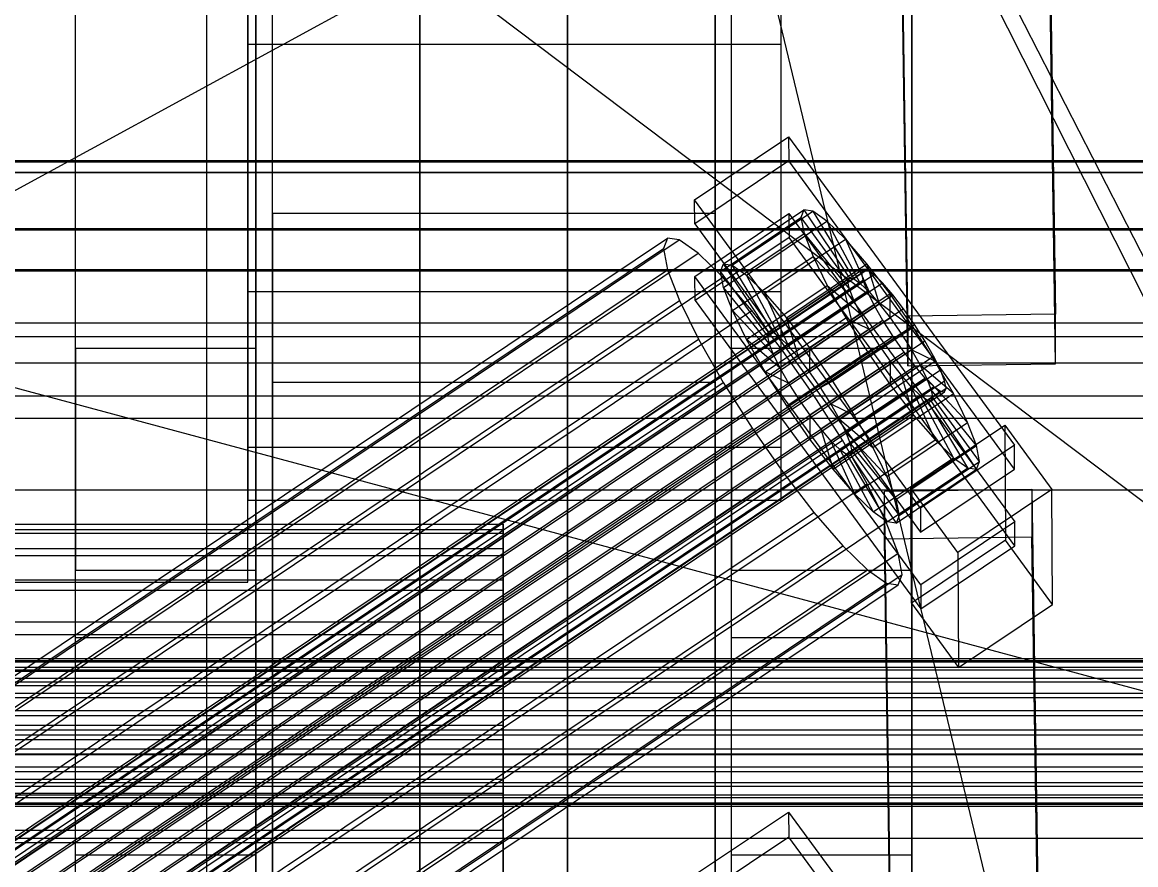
# Model space of a CAD drawing. Header units: millimetres. Extents: x -1970 to 34302, y -80068 to 6837.
# Drawn here: x 252.5 to 388.3, y -34484.4 to -34381.7 of the extents above; entities that cross this region are included whole.
import ezdxf

# ---------------------------------------------------------------- set-up
doc = ezdxf.new("R2010")
doc.units = ezdxf.units.MM
for name, color, linetype, lineweight in [('COTAS_O', 1, 'Continuous', 0), ('frontal_briquetadora', 7, 'Continuous', 0), ('frontal_C01', 7, 'Continuous', 0), ('frontal_C02', 7, 'Continuous', 0), ('frontal_dos-mix', 7, 'Continuous', 0), ('frontal_mezcladora', 7, 'Continuous', 0), ('frontal_tolva', 7, 'Continuous', 0), ('frontal_tolva-C01', 7, 'Continuous', 0)]:
    doc.layers.add(name, color=color, linetype=linetype, lineweight=lineweight)
doc.dimstyles.new('R19_100', dxfattribs={"dimtxt": 250, "dimasz": 150, "dimexe": 150, "dimexo": 80, "dimgap": 100, "dimtad": 1, "dimtih": 1, "dimtoh": 1, "dimdsep": 46, "dimcen": 0.09, "dimadec": 0, "dimazin": 0, "dimtfac": 1, "dimtdec": 4, "dimtofl": 0, "dimtmove": 0, "dimatfit": 3, "dimfxl": 1, "dimtolj": 1, "dimtzin": 0, "dimarcsym": 0})

# ---------------------------------------------------------------- blocks, each defined once
blk = doc.blocks.new('*D35')
at = {"layer": 'COTAS_O', "color": 0, "lineweight": -2, "transparency": 16777216}
for p, q in [((-1725, -34320), (-1725, -33550)), ((1725, -34320), (1725, -33550)), ((-1575, -33700), (1575, -33700))]:
    blk.add_line(p, q, dxfattribs=at)
at = {"layer": 'COTAS_O', "color": 0, "transparency": 16777216}
for points in [[(-1575, -33675), (-1575, -33725), (-1725, -33700)], [(1575, -33675), (1575, -33725), (1725, -33700)]]:
    blk.add_solid(points, dxfattribs=at)
at = {"layer": 'Defpoints', "color": 0, "transparency": 16777216}
for p in [(1725, -33700), (-1725, -34400), (1725, -34400)]:
    blk.add_point(p, dxfattribs=at)
blk = doc.blocks.new('*D39')
at = {"layer": 'COTAS_O', "color": 0, "lineweight": -2, "transparency": 16777216}
for p, q in [((-650, -34820), (-650, -34050)), ((650, -34820), (650, -34050)), ((-500, -34200), (500, -34200))]:
    blk.add_line(p, q, dxfattribs=at)
at = {"layer": 'COTAS_O', "color": 0, "transparency": 16777216}
for points in [[(-500, -34175), (-500, -34225), (-650, -34200)], [(500, -34175), (500, -34225), (650, -34200)]]:
    blk.add_solid(points, dxfattribs=at)
at = {"layer": 'Defpoints', "color": 0, "transparency": 16777216}
for p in [(650, -34200), (-650, -34900), (650, -34900)]:
    blk.add_point(p, dxfattribs=at)

msp = doc.modelspace()

# ---------------------------------------------------------------- linework, layer by layer
at = {"layer": 'frontal_briquetadora'}
for p, q in [((210, -33820), (416.55, -34680)), ((210, -34060), (430, -34490)), ((210, -34060), (430, -34496)), ((430, -34471), (210, -34305)), ((430, -34305), (222, -34418.333)), ((210, -34407), (452, -34407)), ((222, -34418.333), (418, -34418.333)), ((418, -34471), (222, -34418.333)), ((210, -34471), (430, -34471)), ((430, -34471), (222, -34471)), ((418, -34471), (222, -34471))]:
    msp.add_line(p, q, dxfattribs=at)
at = {"layer": 'frontal_C01'}
for p, q in [((375.644, -34224.284), (378.512, -34417.284)), ((360.514, -34417.526), (357.646, -34224.526)), ((360.514, -34423.614), (357.646, -34230.614)), ((378.512, -34423.372), (375.644, -34230.372)), ((-425, -34411.836), (425, -34411.836)), ((378.512, -34417.284), (360.514, -34417.526)), ((360.514, -34417.526), (360.514, -34423.614)), ((378.512, -34423.372), (378.512, -34417.284)), ((425, -34423.267), (-425, -34423.267)), ((360.514, -34423.614), (378.512, -34423.372)), ((425, -34427.299), (-425, -34427.299)), ((-425, -34438.729), (425, -34438.729)), ((334.501, -34485.696), (345.969, -34478.043)), ((345.969, -34478.043), (345.981, -34481.087)), ((345.969, -34478.043), (373.501, -34515.487)), ((-450, -34481.223), (450, -34481.223)), ((345.981, -34481.087), (334.513, -34488.74)), ((373.513, -34518.531), (345.981, -34481.087))]:
    msp.add_line(p, q, dxfattribs=at)
at = {"layer": 'frontal_C02'}
for p, q in [((334.501, -34403.366), (345.969, -34395.683)), ((345.969, -34395.683), (345.981, -34398.606)), ((345.969, -34395.683), (373.501, -34433.276)), ((345.981, -34398.606), (334.513, -34406.289)), ((373.513, -34436.198), (345.981, -34398.606)), ((334.513, -34406.289), (334.501, -34403.366)), ((362.033, -34440.959), (334.501, -34403.366)), ((338.005, -34411.158), (347.835, -34404.572)), ((339.088, -34411.305), (348.918, -34404.719)), ((347.835, -34404.572), (347.47, -34405.502)), ((348.918, -34404.719), (347.835, -34404.572)), ((347.835, -34404.572), (353.378, -34412.893)), ((350.645, -34405.934), (348.918, -34404.719)), ((348.918, -34404.719), (353.892, -34412.963)), ((334.539, -34412.719), (346.008, -34405.035)), ((337.64, -34412.088), (347.47, -34405.502)), ((340.816, -34412.52), (350.645, -34405.934)), ((346.008, -34405.035), (346.02, -34407.958)), ((346.008, -34405.035), (373.539, -34442.628)), ((347.47, -34405.502), (353.205, -34413.334)), ((347.47, -34405.502), (347.847, -34407.446)), ((352.899, -34408.133), (350.645, -34405.934)), ((350.645, -34405.934), (354.71, -34413.538)), ((334.513, -34406.289), (362.045, -34443.882)), ((338.017, -34414.032), (347.847, -34407.446)), ((347.847, -34407.446), (353.384, -34414.255)), ((347.847, -34407.446), (348.941, -34410.272)), ((146.872, -34531.511), (331.181, -34408.027)), ((148.32, -34531.708), (332.629, -34408.224)), ((331.181, -34408.027), (330.692, -34409.271)), ((332.629, -34408.224), (331.181, -34408.027)), ((334.938, -34409.848), (332.629, -34408.224)), ((346.02, -34407.958), (334.551, -34415.641)), ((343.069, -34414.719), (352.899, -34408.133)), ((373.551, -34445.551), (346.02, -34407.958)), ((355.525, -34411.167), (352.899, -34408.133)), ((352.899, -34408.133), (355.777, -34414.58)), ((146.383, -34532.755), (330.692, -34409.271)), ((150.629, -34533.332), (334.938, -34409.848)), ((330.692, -34409.271), (331.197, -34411.87)), ((337.95, -34412.788), (334.938, -34409.848)), ((339.111, -34416.858), (348.941, -34410.272)), ((348.941, -34410.272), (353.902, -34415.593)), ((348.941, -34410.272), (350.678, -34413.787)), ((337.64, -34412.088), (338.005, -34411.158)), ((343.549, -34419.479), (338.005, -34411.158)), ((338.005, -34411.158), (339.088, -34411.305)), ((344.062, -34419.549), (339.088, -34411.305)), ((339.088, -34411.305), (340.816, -34412.52)), ((345.695, -34417.753), (355.525, -34411.167)), ((358.345, -34414.83), (355.525, -34411.167)), ((355.525, -34411.167), (357.021, -34416.017)), ((141.045, -34555.478), (354.844, -34412.236)), ((141.218, -34555.037), (355.017, -34411.796)), ((141.731, -34555.107), (355.53, -34411.865)), ((142.549, -34555.682), (356.348, -34412.441)), ((146.887, -34535.354), (331.197, -34411.87)), ((153.641, -34536.272), (337.95, -34412.788)), ((331.197, -34411.87), (332.659, -34415.648)), ((334.551, -34415.641), (334.539, -34412.719)), ((362.071, -34450.312), (334.539, -34412.719)), ((343.376, -34419.92), (337.64, -34412.088)), ((338.017, -34414.032), (337.64, -34412.088)), ((341.461, -34416.844), (337.95, -34412.788)), ((344.88, -34420.124), (340.816, -34412.52)), ((340.816, -34412.52), (343.069, -34414.719)), ((353.378, -34412.893), (343.549, -34419.479)), ((353.892, -34412.963), (344.062, -34419.549)), ((353.205, -34413.334), (353.378, -34412.893)), ((353.378, -34412.893), (353.892, -34412.963)), ((353.892, -34412.963), (354.71, -34413.538)), ((355.017, -34411.796), (354.844, -34412.236)), ((354.844, -34412.236), (355.022, -34413.157)), ((355.53, -34411.865), (355.017, -34411.796)), ((356.348, -34412.441), (355.53, -34411.865)), ((357.415, -34413.483), (356.348, -34412.441)), ((141.224, -34556.399), (355.022, -34413.157)), ((143.617, -34556.724), (357.415, -34413.483)), ((343.554, -34420.841), (338.017, -34414.032)), ((339.111, -34416.858), (338.017, -34414.032)), ((340.848, -34420.373), (350.678, -34413.787)), ((353.205, -34413.334), (343.376, -34419.92)), ((353.384, -34414.255), (343.554, -34420.841)), ((354.71, -34413.538), (344.88, -34420.124)), ((350.678, -34413.787), (354.725, -34417.258)), ((350.678, -34413.787), (352.938, -34417.751)), ((353.384, -34414.255), (353.205, -34413.334)), ((353.902, -34415.593), (353.384, -34414.255)), ((354.71, -34413.538), (355.777, -34414.58)), ((355.022, -34413.157), (355.541, -34414.496)), ((358.659, -34414.92), (357.415, -34413.483)), ((141.742, -34557.737), (355.541, -34414.496)), ((144.861, -34558.161), (358.659, -34414.92)), ((148.35, -34539.132), (332.659, -34415.648)), ((332.659, -34415.648), (334.981, -34420.346)), ((334.551, -34415.641), (362.083, -34453.234)), ((345.947, -34421.166), (343.069, -34414.719)), ((343.069, -34414.719), (345.695, -34417.753)), ((353.902, -34415.593), (344.073, -34422.179)), ((355.777, -34414.58), (345.947, -34421.166)), ((358.345, -34414.83), (348.515, -34421.415)), ((354.725, -34417.258), (353.902, -34415.593)), ((355.541, -34414.496), (356.363, -34416.161)), ((355.777, -34414.58), (357.021, -34416.017)), ((358.357, -34417.752), (358.345, -34414.83)), ((361.166, -34418.87), (358.345, -34414.83)), ((359.995, -34416.655), (358.659, -34414.92)), ((142.565, -34559.402), (356.363, -34416.161)), ((359.995, -34416.655), (146.196, -34559.896)), ((157.152, -34540.328), (341.461, -34416.844)), ((344.073, -34422.179), (339.111, -34416.858)), ((340.848, -34420.373), (339.111, -34416.858)), ((345.231, -34421.74), (341.461, -34416.844)), ((357.021, -34416.017), (347.191, -34422.603)), ((356.363, -34416.161), (357.434, -34418.039)), ((357.021, -34416.017), (358.357, -34417.752)), ((361.332, -34418.568), (359.995, -34416.655)), ((143.635, -34561.28), (357.434, -34418.039)), ((343.108, -34424.337), (352.938, -34417.751)), ((354.725, -34417.258), (344.895, -34423.844)), ((347.191, -34422.603), (345.695, -34417.753)), ((345.695, -34417.753), (348.515, -34421.415)), ((348.527, -34424.338), (358.357, -34417.752)), ((352.938, -34417.751), (355.796, -34419.136)), ((352.938, -34417.751), (355.569, -34421.895)), ((355.796, -34419.136), (354.725, -34417.258)), ((357.434, -34418.039), (358.68, -34420.001)), ((358.357, -34417.752), (359.693, -34419.666)), ((147.533, -34561.81), (361.332, -34418.568)), ((343.549, -34419.479), (343.376, -34419.92)), ((344.062, -34419.549), (343.549, -34419.479)), ((344.88, -34420.124), (344.062, -34419.549)), ((355.796, -34419.136), (345.966, -34425.722)), ((359.693, -34419.666), (349.863, -34426.252)), ((351.336, -34425.456), (361.166, -34418.87)), ((357.042, -34421.099), (355.796, -34419.136)), ((361.166, -34418.87), (359.693, -34419.666)), ((359.693, -34419.666), (360.939, -34421.629)), ((363.797, -34423.014), (361.166, -34418.87)), ((362.578, -34420.531), (361.332, -34418.568)), ((144.881, -34563.243), (358.68, -34420.001)), ((148.779, -34563.773), (362.578, -34420.531)), ((150.672, -34543.83), (334.981, -34420.346)), ((334.981, -34420.346), (338.003, -34425.646)), ((344.895, -34423.844), (340.848, -34420.373)), ((343.108, -34424.337), (340.848, -34420.373)), ((343.376, -34419.92), (343.554, -34420.841)), ((343.554, -34420.841), (344.073, -34422.179)), ((345.947, -34421.166), (344.88, -34420.124)), ((347.191, -34422.603), (345.947, -34421.166)), ((357.042, -34421.099), (347.212, -34427.685)), ((355.569, -34421.895), (357.042, -34421.099)), ((358.378, -34423.013), (357.042, -34421.099)), ((358.68, -34420.001), (360.017, -34421.915)), ((363.648, -34422.409), (362.578, -34420.531)), ((146.218, -34565.157), (360.017, -34421.915)), ((149.85, -34565.651), (363.648, -34422.409)), ((345.231, -34421.74), (160.922, -34545.224)), ((344.073, -34422.179), (344.895, -34423.844)), ((349.002, -34427.142), (345.231, -34421.74)), ((345.739, -34428.481), (355.569, -34421.895)), ((348.515, -34421.415), (348.527, -34424.338)), ((348.515, -34421.415), (351.336, -34425.456)), ((360.939, -34421.629), (351.109, -34428.215)), ((355.569, -34421.895), (358.39, -34425.936)), ((360.017, -34421.915), (361.352, -34423.65)), ((363.797, -34423.014), (360.939, -34421.629)), ((360.939, -34421.629), (362.01, -34423.507)), ((364.471, -34424.074), (363.648, -34422.409)), ((147.554, -34566.891), (361.352, -34423.65)), ((344.895, -34423.844), (345.966, -34425.722)), ((348.527, -34424.338), (347.191, -34422.603)), ((358.378, -34423.013), (348.548, -34429.599)), ((362.01, -34423.507), (352.18, -34430.093)), ((353.967, -34429.6), (363.797, -34423.014)), ((358.39, -34425.936), (358.378, -34423.013)), ((359.714, -34424.748), (358.378, -34423.013)), ((361.352, -34423.65), (362.596, -34425.087)), ((366.057, -34426.978), (362.01, -34423.507)), ((362.01, -34423.507), (362.833, -34425.172)), ((366.057, -34426.978), (363.797, -34423.014)), ((148.798, -34568.329), (362.596, -34425.087)), ((150.672, -34567.315), (364.471, -34424.074)), ((345.966, -34425.722), (343.108, -34424.337)), ((345.739, -34428.481), (343.108, -34424.337)), ((349.863, -34426.252), (348.527, -34424.338)), ((359.714, -34424.748), (349.884, -34431.333)), ((362.833, -34425.172), (353.003, -34431.757)), ((361.21, -34429.598), (359.714, -34424.748)), ((360.958, -34426.185), (359.714, -34424.748)), ((362.596, -34425.087), (363.664, -34426.129)), ((367.794, -34430.493), (362.833, -34425.172)), ((362.833, -34425.172), (363.351, -34426.51)), ((364.989, -34425.413), (364.471, -34424.074)), ((149.865, -34569.37), (363.664, -34426.129)), ((151.191, -34568.654), (364.989, -34425.413)), ((151.369, -34569.575), (365.168, -34426.334)), ((153.694, -34549.13), (338.003, -34425.646)), ((338.003, -34425.646), (341.52, -34431.186)), ((345.966, -34425.722), (347.212, -34427.685)), ((348.56, -34432.521), (358.39, -34425.936)), ((349.863, -34426.252), (351.336, -34425.456)), ((351.109, -34428.215), (349.863, -34426.252)), ((360.958, -34426.185), (351.128, -34432.771)), ((351.336, -34425.456), (353.967, -34429.6)), ((363.351, -34426.51), (353.521, -34433.096)), ((358.39, -34425.936), (361.21, -34429.598)), ((363.836, -34432.632), (360.958, -34426.185)), ((362.025, -34427.227), (360.958, -34426.185)), ((368.888, -34433.319), (363.351, -34426.51)), ((363.351, -34426.51), (363.53, -34427.431)), ((363.664, -34426.129), (364.482, -34426.704)), ((365.168, -34426.334), (364.989, -34425.413)), ((364.995, -34426.774), (365.168, -34426.334)), ((150.683, -34569.946), (364.482, -34426.704)), ((151.196, -34570.016), (364.995, -34426.774)), ((164.693, -34550.626), (349.002, -34427.142)), ((347.212, -34427.685), (345.739, -34428.481)), ((347.212, -34427.685), (348.548, -34429.599)), ((352.519, -34432.681), (349.002, -34427.142)), ((362.025, -34427.227), (352.196, -34433.812)), ((362.843, -34427.802), (353.014, -34434.388)), ((363.357, -34427.872), (353.527, -34434.458)), ((363.53, -34427.431), (353.7, -34434.017)), ((356.228, -34433.564), (366.057, -34426.978)), ((366.09, -34434.831), (362.025, -34427.227)), ((362.843, -34427.802), (362.025, -34427.227)), ((367.817, -34436.046), (362.843, -34427.802)), ((363.357, -34427.872), (362.843, -34427.802)), ((363.53, -34427.431), (363.357, -34427.872)), ((368.9, -34436.193), (363.357, -34427.872)), ((369.265, -34435.263), (363.53, -34427.431)), ((364.482, -34426.704), (364.995, -34426.774)), ((367.794, -34430.493), (366.057, -34426.978)), ((348.56, -34432.521), (345.739, -34428.481)), ((352.18, -34430.093), (351.109, -34428.215)), ((351.109, -34428.215), (353.967, -34429.6)), ((348.548, -34429.599), (348.56, -34432.521)), ((348.548, -34429.599), (349.884, -34431.333)), ((351.38, -34436.184), (361.21, -34429.598)), ((353.003, -34431.757), (352.18, -34430.093)), ((352.18, -34430.093), (356.228, -34433.564)), ((353.967, -34429.6), (356.228, -34433.564)), ((357.964, -34437.079), (367.794, -34430.493)), ((361.21, -34429.598), (363.836, -34432.632)), ((368.888, -34433.319), (367.794, -34430.493)), ((157.211, -34554.67), (341.52, -34431.186)), ((341.52, -34431.186), (345.291, -34436.587)), ((349.884, -34431.333), (351.38, -34436.184)), ((349.884, -34431.333), (351.128, -34432.771)), ((353.521, -34433.096), (353.003, -34431.757)), ((353.003, -34431.757), (357.964, -34437.079)), ((360.882, -34438.516), (372.35, -34430.833)), ((372.35, -34430.833), (372.408, -34444.861)), ((372.35, -34430.833), (378.086, -34438.664)), ((168.21, -34556.165), (352.519, -34432.681)), ((351.38, -34436.184), (348.56, -34432.521)), ((351.128, -34432.771), (354.006, -34439.218)), ((351.128, -34432.771), (352.196, -34433.812)), ((355.541, -34437.981), (352.519, -34432.681)), ((353.7, -34434.017), (353.521, -34433.096)), ((353.521, -34433.096), (359.058, -34439.905)), ((354.006, -34439.218), (363.836, -34432.632)), ((359.058, -34439.905), (368.888, -34433.319)), ((373.501, -34433.276), (362.033, -34440.959)), ((363.836, -34432.632), (366.09, -34434.831)), ((369.265, -34435.263), (368.888, -34433.319)), ((373.513, -34436.198), (373.501, -34433.276)), ((352.196, -34433.812), (356.26, -34441.417)), ((352.196, -34433.812), (353.014, -34434.388)), ((353.014, -34434.388), (357.987, -34442.632)), ((353.014, -34434.388), (353.527, -34434.458)), ((353.527, -34434.458), (353.7, -34434.017)), ((353.527, -34434.458), (359.07, -34442.779)), ((353.7, -34434.017), (359.436, -34441.849)), ((356.228, -34433.564), (357.964, -34437.079)), ((356.26, -34441.417), (366.09, -34434.831)), ((357.987, -34442.632), (367.817, -34436.046)), ((359.436, -34441.849), (369.265, -34435.263)), ((366.09, -34434.831), (367.817, -34436.046)), ((367.817, -34436.046), (368.9, -34436.193)), ((368.9, -34436.193), (369.265, -34435.263)), ((160.982, -34560.071), (345.291, -34436.587)), ((345.291, -34436.587), (349.061, -34441.483)), ((354.006, -34439.218), (351.38, -34436.184)), ((357.964, -34437.079), (359.058, -34439.905)), ((359.07, -34442.779), (368.9, -34436.193)), ((362.045, -34443.882), (373.513, -34436.198)), ((171.232, -34561.465), (355.541, -34437.981)), ((357.863, -34442.68), (355.541, -34437.981)), ((357.646, -34438.888), (375.644, -34438.644)), ((360.939, -34452.545), (360.882, -34438.516)), ((366.618, -34446.348), (360.882, -34438.516)), ((378.086, -34438.664), (366.618, -34446.348)), ((375.644, -34438.644), (375.644, -34444.49)), ((375.644, -34438.644), (378.512, -34632.411)), ((378.143, -34452.693), (378.086, -34438.664)), ((356.26, -34441.417), (354.006, -34439.218)), ((357.646, -34444.733), (357.646, -34438.888)), ((360.514, -34632.655), (357.646, -34438.888)), ((359.058, -34439.905), (359.436, -34441.849)), ((164.752, -34564.967), (349.061, -34441.483)), ((349.061, -34441.483), (352.572, -34445.539)), ((357.987, -34442.632), (356.26, -34441.417)), ((362.033, -34440.959), (362.045, -34443.882)), ((-311.15, -34442.907), (311.15, -34442.907)), ((173.554, -34566.164), (357.863, -34442.68)), ((311.15, -34443.543), (311.15, -34442.907)), ((311.15, -34442.907), (311.15, -34444)), ((359.326, -34446.457), (357.863, -34442.68)), ((359.07, -34442.779), (357.987, -34442.632)), ((359.436, -34441.849), (359.07, -34442.779)), ((373.539, -34442.628), (362.071, -34450.312)), ((373.551, -34445.551), (373.539, -34442.628)), ((-311.15, -34443.543), (311.15, -34443.543)), ((-311.15, -34444), (311.15, -34444)), ((311.15, -34445.866), (311.15, -34443.543)), ((311.15, -34444), (311.15, -34446.749)), ((168.263, -34569.023), (352.572, -34445.539)), ((352.572, -34445.539), (355.584, -34448.479)), ((375.644, -34444.49), (357.646, -34444.733)), ((360.514, -34638.5), (357.646, -34444.733)), ((372.408, -34444.861), (360.939, -34452.545)), ((362.083, -34453.234), (373.551, -34445.551)), ((378.143, -34452.693), (372.408, -34444.861)), ((378.512, -34638.257), (375.644, -34444.49)), ((-311.15, -34445.866), (311.15, -34445.866)), ((-311.15, -34446.749), (311.15, -34446.749)), ((175.016, -34569.941), (359.326, -34446.457)), ((311.15, -34449.717), (311.15, -34445.866)), ((311.15, -34446.749), (311.15, -34450.966)), ((359.83, -34449.057), (359.326, -34446.457)), ((366.618, -34446.348), (366.675, -34460.377)), ((-311.15, -34449.717), (311.15, -34449.717)), ((171.275, -34571.963), (355.584, -34448.479)), ((175.521, -34572.541), (359.83, -34449.057)), ((311.15, -34454.834), (311.15, -34449.717)), ((355.584, -34448.479), (357.893, -34450.103)), ((359.341, -34450.3), (359.83, -34449.057)), ((-311.15, -34450.966), (311.15, -34450.966)), ((173.584, -34573.587), (357.893, -34450.103)), ((175.032, -34573.784), (359.341, -34450.3)), ((311.15, -34450.966), (311.15, -34456.364)), ((357.893, -34450.103), (359.341, -34450.3)), ((362.071, -34450.312), (362.083, -34453.234)), ((360.939, -34452.545), (366.675, -34460.377)), ((366.675, -34460.377), (378.143, -34452.693)), ((-311.15, -34454.834), (311.15, -34454.834)), ((311.15, -34460.868), (311.15, -34454.834)), ((-311.15, -34456.364), (311.15, -34456.364)), ((311.15, -34456.364), (311.15, -34462.575)), ((-440, -34459.297), (440, -34459.297)), ((-440, -34459.522), (440, -34459.522)), ((-440, -34459.684), (440, -34459.684)), ((-440, -34460.345), (440, -34460.345)), ((-440, -34460.658), (440, -34460.658)), ((-440, -34461.71), (440, -34461.71)), ((311.15, -34460.868), (-311.15, -34460.868)), ((311.15, -34467.408), (311.15, -34460.868)), ((-440, -34462.153), (440, -34462.153)), ((-311.15, -34462.575), (311.15, -34462.575)), ((311.15, -34462.575), (311.15, -34469.175)), ((-440, -34463.523), (440, -34463.523)), ((-440, -34464.065), (440, -34464.065)), ((440, -34465.661), (-440, -34465.661)), ((-440, -34466.266), (440, -34466.266)), ((-440, -34467.978), (440, -34467.978)), ((-440, -34468.604), (440, -34468.604)), ((-311.15, -34467.408), (311.15, -34467.408)), ((311.15, -34474.008), (311.15, -34467.408)), ((-311.15, -34469.175), (311.15, -34469.175)), ((311.15, -34469.175), (311.15, -34475.715)), ((-440, -34470.317), (440, -34470.317)), ((-440, -34470.922), (440, -34470.922)), ((-440, -34472.517), (440, -34472.517)), ((-440, -34473.06), (440, -34473.06)), ((-311.15, -34474.008), (311.15, -34474.008)), ((311.15, -34480.218), (311.15, -34474.008)), ((-440, -34474.43), (440, -34474.43)), ((-440, -34474.873), (440, -34474.873)), ((-440, -34475.924), (440, -34475.924)), ((-440, -34476.237), (440, -34476.237)), ((-440, -34476.898), (440, -34476.898)), ((-311.15, -34475.715), (311.15, -34475.715)), ((311.15, -34475.715), (311.15, -34481.749)), ((-440, -34477.06), (440, -34477.06)), ((-440, -34477.286), (440, -34477.286)), ((-311.15, -34480.218), (311.15, -34480.218)), ((311.15, -34485.616), (311.15, -34480.218)), ((-311.15, -34481.749), (311.15, -34481.749)), ((311.15, -34481.749), (311.15, -34486.866))]:
    msp.add_line(p, q, dxfattribs=at)
at = {"layer": 'frontal_dos-mix'}
msp.add_line((275, -35980), (275, -33282.5), dxfattribs=at)
at = {"layer": 'frontal_mezcladora'}
for p, q in [((280, -34450), (280, -34020)), ((259, -34456.719), (259, -34036.719)), ((281, -34036.719), (281, -34456.719)), ((339, -34456.719), (339, -34036.719)), ((361, -34036.719), (361, -34456.719)), ((259, -34483.281), (259, -34063.281)), ((281, -34483.281), (281, -34063.281)), ((339, -34483.281), (339, -34063.281)), ((361, -34483.281), (361, -34063.281)), ((283, -34509.163), (283, -34076.07)), ((301, -34076.07), (301, -34509.163)), ((319, -34076.07), (319, -34509.163)), ((337, -34076.07), (337, -34509.163)), ((283, -34526.414), (283, -34093.321)), ((301, -34526.414), (301, -34093.321)), ((319, -34526.414), (319, -34093.321)), ((337, -34526.414), (337, -34093.321)), ((280, -34345), (280, -34384.35)), ((345, -34345), (345, -34384.35)), ((280, -34384.35), (280, -34414.545)), ((280, -34384.35), (345, -34384.35)), ((345, -34384.35), (345, -34414.545)), ((283, -34405.016), (283, -34425.593)), ((301, -34405.016), (283, -34405.016)), ((283, -34651.923), (283, -34405.016)), ((301, -34425.593), (301, -34405.016)), ((301, -34405.016), (301, -34651.923)), ((319, -34405.016), (301, -34405.016)), ((319, -34425.593), (319, -34405.016)), ((319, -34405.016), (319, -34651.923)), ((337, -34405.016), (319, -34405.016)), ((337, -34425.593), (337, -34405.016)), ((337, -34405.016), (337, -34651.923)), ((280, -34414.545), (280, -34433.526)), ((280, -34414.545), (345, -34414.545)), ((345, -34414.545), (345, -34433.526)), ((281, -34421.488), (259, -34421.488)), ((259, -34421.488), (259, -34448.512)), ((259, -34691.488), (259, -34421.488)), ((281, -34448.512), (281, -34421.488)), ((281, -34421.488), (281, -34691.488)), ((361, -34421.488), (339, -34421.488)), ((339, -34421.488), (339, -34448.512)), ((339, -34691.488), (339, -34421.488)), ((361, -34448.512), (361, -34421.488)), ((361, -34421.488), (361, -34691.488)), ((283, -34425.593), (301, -34425.593)), ((283, -34425.593), (283, -34672.5)), ((301, -34425.593), (301, -34672.5)), ((301, -34425.593), (319, -34425.593)), ((319, -34425.593), (319, -34672.5)), ((319, -34425.593), (337, -34425.593)), ((337, -34425.593), (337, -34672.5)), ((280, -34433.526), (280, -34440)), ((280, -34433.526), (345, -34433.526)), ((345, -34433.526), (345, -34440)), ((280, -34440), (345, -34440)), ((259, -34448.512), (281, -34448.512)), ((259, -34718.512), (259, -34448.512)), ((281, -34718.512), (281, -34448.512)), ((339, -34448.512), (361, -34448.512)), ((339, -34718.512), (339, -34448.512)), ((361, -34718.512), (361, -34448.512)), ((-280, -34450), (280, -34450)), ((259, -34483.281), (259, -34456.719)), ((259, -34456.719), (281, -34456.719)), ((281, -34456.719), (281, -34483.281)), ((339, -34483.281), (339, -34456.719)), ((339, -34456.719), (361, -34456.719)), ((361, -34456.719), (361, -34483.281)), ((281, -34483.281), (259, -34483.281)), ((361, -34483.281), (339, -34483.281))]:
    msp.add_line(p, q, dxfattribs=at)
at = {"layer": 'frontal_tolva'}
for p, q in [((-670, -34400), (670, -34400)), ((600, -34400), (-600, -34400)), ((-600, -34406.849), (600, -34406.849)), ((-670, -34412), (670, -34412)), ((-660, -34420), (660, -34420)), ((-660, -34430), (660, -34430))]:
    msp.add_line(p, q, dxfattribs=at)
at = {"layer": 'frontal_tolva-C01'}
for p, q in [((-600, -34398.55), (600, -34398.55)), ((600, -34398.74), (-600, -34398.74)), ((600, -34400), (-600, -34400))]:
    msp.add_line(p, q, dxfattribs=at)

# ---------------------------------------------------------------- dimensions: what is measured, and where the dimension line sits
at = {"layer": 'COTAS_O'}
for p1, p2, picture, middle in [((-1725, -34400), (1725, -34400), '*D35', (0, -33700)), ((-650, -34900), (650, -34900), '*D39', (0, -34200))]:
    dim = msp.add_aligned_dim(p1=p1, p2=p2, distance=700, text='<> O', dimstyle='R19_100', dxfattribs=at)
    dim.commit()
    dim.dimension.update_dxf_attribs({"geometry": picture, "text_midpoint": middle})

doc.saveas('drawing.dxf')
